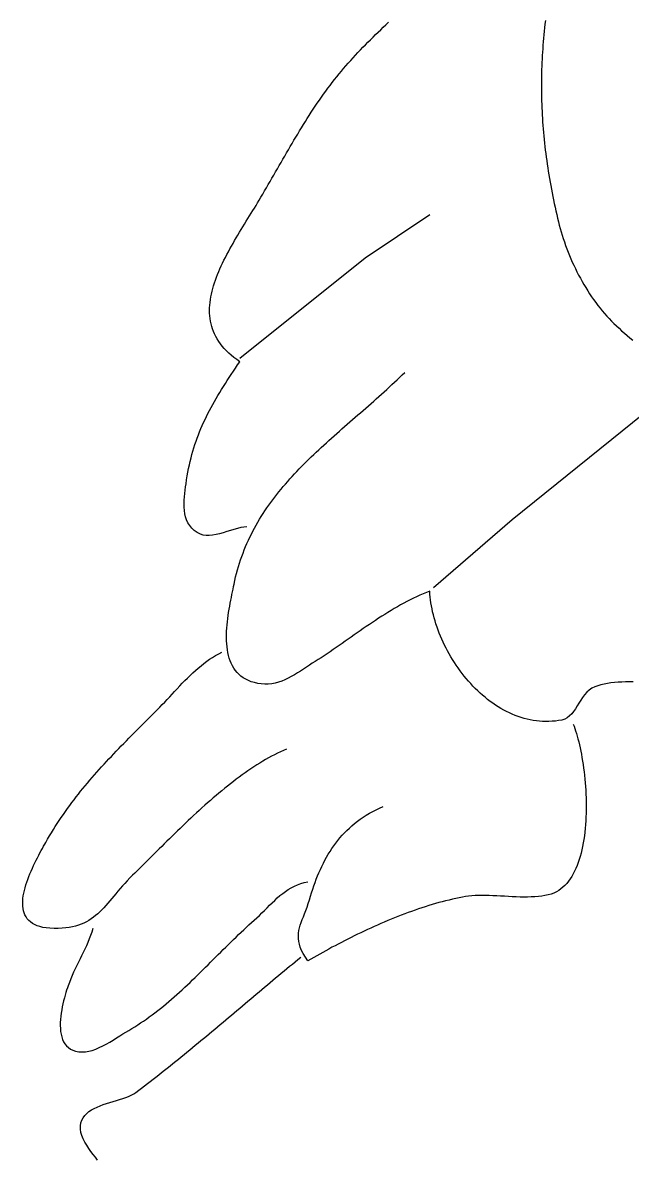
# Model space of a CAD drawing. Header units: millimetres. Extents: x 38 to 1209, y 36 to 1580.
# Drawn here: x 83.4 to 253.5, y 954.7 to 1271.5 of the extents above; entities that cross this region are included whole.
import ezdxf

# ---------------------------------------------------------------- set-up
doc = ezdxf.new("R2010")
doc.units = ezdxf.units.MM
doc.layers.add('0_0_0', color=3, linetype='Continuous')

msp = doc.modelspace()

# ---------------------------------------------------------------- linework, layer by layer
at = {"layer": '0_0_0'}
for points in [[(146, 1131), (145.162, 1130.9158), (144.2706, 1130.7502), (143.3357, 1130.5211), (142.3673, 1130.2462), (141.3754, 1129.9435), (140.37, 1129.6306), (139.3612, 1129.3255), (138.359, 1129.0459), (137.3733, 1128.8097), (136.4142, 1128.6346), (135.4917, 1128.5386), (134.6158, 1128.5394), (133.7965, 1128.6548), (133.0439, 1128.9028), (132.0976, 1129.3971), (131.2836, 1129.9679), (130.5929, 1130.6082), (130.017, 1131.3111), (129.547, 1132.0697), (129.1743, 1132.8771), (128.8902, 1133.7263), (128.6859, 1134.6105), (128.5526, 1135.5227), (128.4818, 1136.4561), (128.4646, 1137.4036), (128.4924, 1138.3585), (128.5563, 1139.3137), (128.6478, 1140.2623), (128.758, 1141.1976), (128.8783, 1142.1124), (129, 1143), (129.1566, 1144.0811), (129.3275, 1145.1421), (129.5125, 1146.1837), (129.7115, 1147.2068), (129.9244, 1148.2123), (130.151, 1149.2009), (130.3914, 1150.1736), (130.6452, 1151.1311), (130.9126, 1152.0744), (131.1932, 1153.0042), (131.4871, 1153.9214), (131.794, 1154.8269), (132.1139, 1155.7214), (132.4467, 1156.6059), (132.7923, 1157.4811), (133.1505, 1158.3479), (133.5212, 1159.2072), (133.9044, 1160.0598), (134.2998, 1160.9065), (134.7075, 1161.7482), (135.1272, 1162.5857), (135.5589, 1163.4198), (136.0024, 1164.2515), (136.4576, 1165.0815), (136.9245, 1165.9107), (137.4029, 1166.74), (137.8927, 1167.5701), (138.3938, 1168.4019), (138.906, 1169.2363), (139.4293, 1170.0741), (139.9635, 1170.9161), (140.5086, 1171.7633), (141.0643, 1172.6163), (141.6307, 1173.4761), (142.2076, 1174.3436), (142.7948, 1175.2194), (143.3923, 1176.1046), (144, 1177), (143.1489, 1177.5911), (142.3494, 1178.193), (141.6002, 1178.8052), (140.9005, 1179.4275), (140.2491, 1180.0595), (139.6451, 1180.7011), (139.0874, 1181.3518), (138.575, 1182.0115), (138.1069, 1182.6797), (137.6821, 1183.3563), (137.2995, 1184.0409), (136.9581, 1184.7332), (136.6568, 1185.4329), (136.3948, 1186.1398), (136.1709, 1186.8535), (135.9841, 1187.5737), (135.8334, 1188.3003), (135.7177, 1189.0327), (135.6362, 1189.7709), (135.5876, 1190.5144), (135.571, 1191.263), (135.5854, 1192.0164), (135.6298, 1192.7743), (135.7031, 1193.5364), (135.8043, 1194.3023), (135.9323, 1195.0719), (136.0863, 1195.8449), (136.265, 1196.6208), (136.4676, 1197.3995), (136.6929, 1198.1806), (136.9401, 1198.9638), (137.2079, 1199.7489), (137.4955, 1200.5355), (137.8018, 1201.3235), (138.1257, 1202.1123), (138.4663, 1202.9019), (138.8225, 1203.6918), (139.1933, 1204.4818), (139.5777, 1205.2716), (139.9746, 1206.0609), (140.383, 1206.8494), (140.802, 1207.6369), (141.2304, 1208.4229), (141.6673, 1209.2072), (142.1117, 1209.9896), (142.5624, 1210.7697), (143.0185, 1211.5473), (143.479, 1212.322), (143.9428, 1213.0936), (144.409, 1213.8617), (144.8764, 1214.6261), (145.3441, 1215.3864), (145.811, 1216.1425), (146.2762, 1216.8939), (146.7386, 1217.6404), (147.1971, 1218.3817), (147.6508, 1219.1175), (148.0986, 1219.8476), (148.5395, 1220.5715), (148.9725, 1221.2891), (149.3966, 1222), (149.9107, 1222.8705), (150.4229, 1223.7433), (150.9336, 1224.6183), (151.443, 1225.4952), (151.9512, 1226.3738), (152.4587, 1227.2538), (152.9656, 1228.1351), (153.4722, 1229.0174), (153.9787, 1229.9004), (154.4854, 1230.784), (154.9926, 1231.6679), (155.5004, 1232.5519), (156.0092, 1233.4358), (156.5193, 1234.3194), (157.0308, 1235.2023), (157.544, 1236.0845), (158.0592, 1236.9656), (158.5766, 1237.8455), (159.0965, 1238.7239), (159.6192, 1239.6006), (160.1448, 1240.4754), (160.6737, 1241.348), (161.2061, 1242.2182), (161.7422, 1243.0858), (162.2824, 1243.9506), (162.8268, 1244.8123), (163.3757, 1245.6708), (163.9294, 1246.5257), (164.4882, 1247.3769), (165.0522, 1248.2242), (165.6217, 1249.0672), (166.197, 1249.9059), (166.7784, 1250.7399), (167.3661, 1251.569), (167.9603, 1252.393), (168.5614, 1253.2118), (169.1695, 1254.025), (169.7849, 1254.8324), (170.4079, 1255.6338), (171.0387, 1256.4291), (171.6775, 1257.2178), (172.3248, 1258), (172.9677, 1258.7609), (173.6177, 1259.5157), (174.2746, 1260.2645), (174.938, 1261.0076), (175.6077, 1261.7453), (176.2834, 1262.4777), (176.9649, 1263.205), (177.6518, 1263.9276), (178.3439, 1264.6457), (179.041, 1265.3594), (179.7426, 1266.069), (180.4487, 1266.7747), (181.1588, 1267.4769), (181.8727, 1268.1756), (182.5902, 1268.8712), (183.3109, 1269.5638), (184.0346, 1270.2537), (184.7611, 1270.9412), (185.4899, 1271.6264)], [(229.2391, 1272.0804), (229.1234, 1271.1005), (229.0141, 1270.1216), (228.9111, 1269.1436), (228.8145, 1268.1665), (228.7243, 1267.1902), (228.6404, 1266.2147), (228.5629, 1265.2398), (228.4917, 1264.2656), (228.427, 1263.292), (228.3686, 1262.3188), (228.3167, 1261.3461), (228.2711, 1260.3738), (228.2319, 1259.4018), (228.1991, 1258.43), (228.1728, 1257.4584), (228.1528, 1256.487), (228.1392, 1255.5156), (228.1321, 1254.5442), (228.1314, 1253.5728), (228.1371, 1252.6013), (228.1492, 1251.6295), (228.1678, 1250.6575), (228.1928, 1249.6853), (228.2242, 1248.7126), (228.2621, 1247.7395), (228.3064, 1246.7659), (228.3572, 1245.7918), (228.4144, 1244.817), (228.4781, 1243.8416), (228.5483, 1242.8654), (228.6249, 1241.8884), (228.708, 1240.9106), (228.7975, 1239.9318), (228.8935, 1238.952), (228.996, 1237.9712), (229.105, 1236.9892), (229.2205, 1236.0061), (229.3425, 1235.0217), (229.4709, 1234.036), (229.6059, 1233.049), (229.7473, 1232.0605), (229.8953, 1231.0706), (230.0498, 1230.0791), (230.2108, 1229.0859), (230.3783, 1228.0911), (230.5523, 1227.0946), (230.7329, 1226.0962), (230.9199, 1225.096), (231.1136, 1224.0939), (231.3137, 1223.0898), (231.5204, 1222.0836), (231.7336, 1221.0753), (231.9534, 1220.0648), (232.1797, 1219.0521), (232.4126, 1218.0371), (232.652, 1217.0197), (232.8981, 1216), (233.1339, 1215.066), (233.3858, 1214.1297), (233.6539, 1213.1917), (233.9377, 1212.2527), (234.2373, 1211.3134), (234.5525, 1210.3744), (234.8831, 1209.4364), (235.2289, 1208.5001), (235.5899, 1207.5663), (235.9658, 1206.6354), (236.3565, 1205.7084), (236.7618, 1204.7857), (237.1817, 1203.8682), (237.6158, 1202.9564), (238.0642, 1202.0511), (238.5266, 1201.153), (239.0029, 1200.2626), (239.4929, 1199.3808), (239.9965, 1198.5082), (240.5136, 1197.6454), (241.0439, 1196.7931), (241.5873, 1195.9521), (242.1437, 1195.123), (242.7129, 1194.3064), (243.2947, 1193.5031), (243.8891, 1192.7138), (244.4958, 1191.9391), (245.1147, 1191.1796), (245.7457, 1190.4362), (246.3885, 1189.7094), (247.0432, 1189), (247.6922, 1188.3273), (248.3676, 1187.6564), (249.0666, 1186.9867), (249.7865, 1186.3177), (250.5247, 1185.6489), (251.2785, 1184.9799), (252.0453, 1184.3102), (252.8224, 1183.6392), (253.6071, 1182.9665)], [(144, 1178), (179, 1206), (197, 1218)], [(253.7368, 1087.7254), (252.6726, 1087.7372), (251.6176, 1087.7302), (250.5749, 1087.7017), (249.5472, 1087.6493), (248.5373, 1087.5703), (247.5483, 1087.4622), (246.5829, 1087.3224), (245.644, 1087.1486), (244.7346, 1086.9379), (243.8574, 1086.688), (243.0154, 1086.3964), (242.183, 1085.996), (241.4405, 1085.4793), (240.7744, 1084.8658), (240.1713, 1084.1753), (239.6177, 1083.4274), (239.1002, 1082.6418), (238.6055, 1081.838), (238.1201, 1081.0359), (237.6305, 1080.255), (237.1235, 1079.5151), (236.5854, 1078.8357), (236.0031, 1078.2365), (235.3629, 1077.7373), (234.6515, 1077.3577), (233.8556, 1077.1173), (232.9463, 1076.9589), (232.0414, 1076.8384), (231.1412, 1076.7553), (230.2459, 1076.7087), (229.3559, 1076.6978), (228.4714, 1076.7221), (227.5928, 1076.7806), (226.7204, 1076.8728), (225.8544, 1076.9978), (224.9953, 1077.1549), (224.1432, 1077.3434), (223.2984, 1077.5625), (222.4613, 1077.8116), (221.6322, 1078.0899), (220.8114, 1078.3966), (219.9992, 1078.731), (219.1958, 1079.0925), (218.4016, 1079.4801), (217.6169, 1079.8933), (216.842, 1080.3313), (216.0771, 1080.7933), (215.3227, 1081.2787), (214.5789, 1081.7866), (213.8461, 1082.3164), (213.1246, 1082.8673), (212.4147, 1083.4385), (211.7166, 1084.0295), (211.0308, 1084.6393), (210.3575, 1085.2673), (209.6969, 1085.9128), (209.0494, 1086.5749), (208.4154, 1087.2531), (207.795, 1087.9465), (207.1886, 1088.6544), (206.5965, 1089.3761), (206.0191, 1090.1108), (205.4565, 1090.8579), (204.9091, 1091.6165), (204.3772, 1092.3859), (203.8612, 1093.1655), (203.3612, 1093.9544), (202.8777, 1094.752), (202.4108, 1095.5575), (201.961, 1096.3702), (201.5284, 1097.1893), (201.1135, 1098.0141), (200.7165, 1098.8439), (200.3377, 1099.6779), (199.9775, 1100.5154), (199.636, 1101.3557), (199.3137, 1102.1981), (199.0107, 1103.0417), (198.7275, 1103.8859), (198.4644, 1104.73), (198.2215, 1105.5731), (197.9993, 1106.4146), (197.7979, 1107.2538), (197.6179, 1108.0898), (197.4593, 1108.922), (197.3226, 1109.7497), (197.208, 1110.572), (197.1158, 1111.3884), (197.0464, 1112.1979), (197, 1113), (196.0717, 1112.6445), (195.149, 1112.2699), (194.2317, 1111.8768), (193.3196, 1111.4662), (192.4126, 1111.0387), (191.5104, 1110.5953), (190.6129, 1110.1368), (189.7198, 1109.6639), (188.8312, 1109.1776), (187.9467, 1108.6786), (187.0661, 1108.1678), (186.1894, 1107.646), (185.3164, 1107.1139), (184.4467, 1106.5725), (183.5804, 1106.0225), (182.7172, 1105.4648), (181.8569, 1104.9002), (180.9994, 1104.3295), (180.1445, 1103.7536), (179.292, 1103.1732), (178.4418, 1102.5892), (177.5936, 1102.0024), (176.7473, 1101.4136), (175.9027, 1100.8237), (175.0596, 1100.2335), (174.218, 1099.6437), (173.3775, 1099.0553), (172.538, 1098.469), (171.6994, 1097.8856), (170.8615, 1097.3061), (170.024, 1096.7312), (169.1869, 1096.1617), (168.3499, 1095.5984), (167.5129, 1095.0422), (166.6757, 1094.4939), (165.8381, 1093.9544), (165, 1093.4244), (164.2092, 1092.9194), (163.408, 1092.3933), (162.5962, 1091.8538), (161.7736, 1091.3084), (160.9399, 1090.7649), (160.095, 1090.2308), (159.2386, 1089.7137), (158.3706, 1089.2214), (157.4907, 1088.7615), (156.5987, 1088.3415), (155.6945, 1087.9692), (154.7778, 1087.6522), (153.8484, 1087.3981), (152.9062, 1087.2145), (151.9508, 1087.1092), (150.9821, 1087.0896), (150, 1087.1636), (149.0006, 1087.3209), (148.0674, 1087.5342), (147.1983, 1087.801), (146.3915, 1088.1192), (145.645, 1088.4866), (144.9568, 1088.901), (144.325, 1089.36), (143.7477, 1089.8615), (143.2229, 1090.4032), (142.7486, 1090.983), (142.323, 1091.5986), (141.9441, 1092.2477), (141.6099, 1092.9281), (141.3185, 1093.6377), (141.068, 1094.3741), (140.8564, 1095.1352), (140.6817, 1095.9187), (140.5421, 1096.7223), (140.4356, 1097.544), (140.3602, 1098.3813), (140.314, 1099.2322), (140.2951, 1100.0943), (140.3015, 1100.9655), (140.3312, 1101.8435), (140.3824, 1102.7261), (140.453, 1103.6111), (140.5412, 1104.4961), (140.645, 1105.3791), (140.7624, 1106.2578), (140.8916, 1107.1299), (141.0305, 1107.9932), (141.1772, 1108.8455), (141.3298, 1109.6845), (141.4864, 1110.5081), (141.6449, 1111.314), (141.8035, 1112.1), (141.9602, 1112.8638), (142.1131, 1113.6032), (142.2602, 1114.316), (142.3996, 1115), (142.6126, 1116.0088), (142.8423, 1117.0052), (143.0883, 1117.9894), (143.3504, 1118.9617), (143.6282, 1119.9222), (143.9216, 1120.8711), (144.2303, 1121.8088), (144.5539, 1122.7353), (144.8923, 1123.6509), (145.2451, 1124.5558), (145.6122, 1125.4502), (145.9932, 1126.3343), (146.3878, 1127.2084), (146.7958, 1128.0727), (147.217, 1128.9273), (147.651, 1129.7725), (148.0977, 1130.6084), (148.5567, 1131.4354), (149.0277, 1132.2536), (149.5105, 1133.0633), (150.0049, 1133.8646), (150.5105, 1134.6577), (151.0272, 1135.4429), (151.5545, 1136.2204), (152.0924, 1136.9904), (152.6404, 1137.753), (153.1984, 1138.5087), (153.7661, 1139.2574), (154.3431, 1139.9995), (154.9293, 1140.7351), (155.5244, 1141.4645), (156.128, 1142.1879), (156.74, 1142.9055), (157.3601, 1143.6175), (157.9879, 1144.3241), (158.6234, 1145.0255), (159.266, 1145.722), (159.9157, 1146.4137), (160.5722, 1147.1009), (161.2351, 1147.7838), (161.9042, 1148.4626), (162.5792, 1149.1375), (163.2599, 1149.8087), (163.946, 1150.4765), (164.6373, 1151.141), (165.3334, 1151.8024), (166.0342, 1152.461), (166.7393, 1153.1171), (167.4484, 1153.7707), (168.1614, 1154.4221), (168.8779, 1155.0715), (169.5977, 1155.7192), (170.3205, 1156.3653), (171.046, 1157.0101), (171.774, 1157.6537), (172.5043, 1158.2964), (173.2364, 1158.9384), (173.9703, 1159.58), (174.7055, 1160.2212), (175.4419, 1160.8624), (176.1792, 1161.5038), (176.9171, 1162.1455), (177.6553, 1162.7877), (178.3936, 1163.4308), (179.1318, 1164.0748), (179.8694, 1164.7201), (180.6064, 1165.3668), (181.3423, 1166.0151), (182.0771, 1166.6653), (182.8102, 1167.3175), (183.5416, 1167.972), (184.271, 1168.629), (184.998, 1169.2887), (185.7225, 1169.9513), (186.4441, 1170.617), (187.1626, 1171.2861), (187.8776, 1171.9587), (188.5891, 1172.6351), (189.2966, 1173.3154), (190, 1174)], [(266, 1170), (220, 1132.8843), (198, 1114)], [(157, 1069), (156.1727, 1068.6404), (155.3454, 1068.2612), (154.5182, 1067.8632), (153.6911, 1067.4466), (152.8643, 1067.0122), (152.0379, 1066.5605), (151.212, 1066.0919), (150.3869, 1065.6071), (149.5625, 1065.1066), (148.7391, 1064.5909), (147.9167, 1064.0605), (147.0956, 1063.5161), (146.2757, 1062.9581), (145.4573, 1062.387), (144.6405, 1061.8036), (143.8254, 1061.2081), (143.0121, 1060.6013), (142.2008, 1059.9837), (141.3915, 1059.3557), (140.5845, 1058.718), (139.7798, 1058.0711), (138.9776, 1057.4155), (138.178, 1056.7517), (137.3811, 1056.0804), (136.5871, 1055.402), (135.7961, 1054.7171), (135.0082, 1054.0262), (134.2235, 1053.33), (133.4422, 1052.6288), (132.6644, 1051.9232), (131.8902, 1051.2139), (131.1198, 1050.5013), (130.3533, 1049.786), (129.5908, 1049.0686), (128.8324, 1048.3494), (128.0783, 1047.6292), (127.3286, 1046.9085), (126.5834, 1046.1877), (125.8429, 1045.4675), (125.1071, 1044.7483), (124.3763, 1044.0308), (123.6505, 1043.3154), (122.9298, 1042.6027), (122.2145, 1041.8933), (121.5046, 1041.1876), (120.8002, 1040.4863), (120.1015, 1039.7899), (119.4087, 1039.0988), (118.7217, 1038.4137), (118.0408, 1037.7351), (117.3662, 1037.0635), (116.6978, 1036.3995), (116.0359, 1035.7437), (115.3806, 1035.0964), (114.7319, 1034.4584), (114.0902, 1033.8302), (113.3341, 1033.0755), (112.6132, 1032.3256), (111.9244, 1031.5818), (111.2641, 1030.8455), (110.6293, 1030.1183), (110.0165, 1029.4014), (109.4224, 1028.6963), (108.8438, 1028.0045), (108.2773, 1027.3273), (107.7196, 1026.6662), (107.1675, 1026.0226), (106.6176, 1025.398), (106.0667, 1024.7937), (105.5113, 1024.2112), (104.9483, 1023.6519), (104.3743, 1023.1172), (103.786, 1022.6086), (103.18, 1022.1274), (102.5532, 1021.6752), (101.9022, 1021.2532), (101.2237, 1020.8631), (100.5144, 1020.506), (99.771, 1020.1836), (98.9901, 1019.8972), (98.1686, 1019.6482), (97.303, 1019.4381), (96.3901, 1019.2683), (95.4265, 1019.1402), (94.409, 1019.0552), (93.3343, 1019.0147), (92.1991, 1019.0203), (91, 1019.0733), (89.9894, 1019.1677), (89.063, 1019.3175), (88.2182, 1019.5204), (87.4522, 1019.7741), (86.7625, 1020.0761), (86.1462, 1020.4242), (85.6008, 1020.8161), (85.1235, 1021.2493), (84.7118, 1021.7216), (84.3629, 1022.2307), (84.0742, 1022.7741), (83.843, 1023.3496), (83.6666, 1023.9548), (83.5424, 1024.5874), (83.4676, 1025.2451), (83.4397, 1025.9255), (83.4559, 1026.6262), (83.5137, 1027.3451), (83.6102, 1028.0796), (83.7429, 1028.8275), (83.909, 1029.5865), (84.106, 1030.3541), (84.3311, 1031.1282), (84.5817, 1031.9063), (84.855, 1032.6861), (85.1485, 1033.4652), (85.4594, 1034.2414), (85.7852, 1035.0123), (86.123, 1035.7756), (86.4703, 1036.5289), (86.8244, 1037.2699), (87.1826, 1037.9963), (87.5422, 1038.7056), (87.9006, 1039.3957), (88.2551, 1040.0642), (88.603, 1040.7086), (88.9417, 1041.3267), (89.2685, 1041.9162), (89.5807, 1042.4748), (89.8757, 1043), (90.391, 1043.9047), (90.9141, 1044.7997), (91.4449, 1045.6853), (91.9832, 1046.5618), (92.5289, 1047.4293), (93.0818, 1048.2881), (93.6418, 1049.1386), (94.2087, 1049.9809), (94.7825, 1050.8154), (95.363, 1051.6422), (95.95, 1052.4617), (96.5434, 1053.2741), (97.1431, 1054.0797), (97.7489, 1054.8787), (98.3606, 1055.6714), (98.9783, 1056.4581), (99.6016, 1057.239), (100.2305, 1058.0143), (100.8649, 1058.7844), (101.5045, 1059.5495), (102.1493, 1060.3098), (102.7991, 1061.0657), (103.4538, 1061.8173), (104.1132, 1062.565), (104.7772, 1063.309), (105.4457, 1064.0496), (106.1185, 1064.7869), (106.7955, 1065.5214), (107.4765, 1066.2532), (108.1614, 1066.9826), (108.8501, 1067.7099), (109.5425, 1068.4353), (110.2383, 1069.1591), (110.9375, 1069.8815), (111.6398, 1070.6028), (112.3453, 1071.3234), (113.0537, 1072.0433), (113.7649, 1072.763), (114.4787, 1073.4826), (115.1951, 1074.2024), (115.9138, 1074.9227), (116.6348, 1075.6437), (117.3579, 1076.3657), (118.0829, 1077.089), (118.8098, 1077.8138), (119.5383, 1078.5404), (120.2684, 1079.269), (121, 1080), (121.6853, 1080.694), (122.3707, 1081.4036), (123.0569, 1082.1263), (123.7447, 1082.8596), (124.4349, 1083.601), (125.1282, 1084.3482), (125.8253, 1085.0987), (126.5271, 1085.8501), (127.2342, 1086.5999), (127.9475, 1087.3457), (128.6677, 1088.0851), (129.3955, 1088.8155), (130.1316, 1089.5347), (130.877, 1090.24), (131.6322, 1090.9292), (132.3981, 1091.5997), (133.1755, 1092.2491), (133.965, 1092.8751), (134.7674, 1093.475), (135.5835, 1094.0465), (136.4141, 1094.5873), (137.2598, 1095.0947), (138.1215, 1095.5664), (139, 1096)], [(237, 1076), (237.2343, 1075.4008), (237.4648, 1074.7632), (237.6911, 1074.0887), (237.9127, 1073.379), (238.1292, 1072.6358), (238.3399, 1071.8607), (238.5445, 1071.0552), (238.7424, 1070.2211), (238.9332, 1069.36), (239.1165, 1068.4735), (239.2916, 1067.5633), (239.4582, 1066.631), (239.6157, 1065.6782), (239.7637, 1064.7066), (239.9017, 1063.7179), (240.0292, 1062.7136), (240.1458, 1061.6954), (240.2509, 1060.6649), (240.3441, 1059.6238), (240.4248, 1058.5737), (240.4927, 1057.5163), (240.5472, 1056.4531), (240.5878, 1055.3859), (240.6142, 1054.3163), (240.6257, 1053.2458), (240.6219, 1052.1762), (240.6023, 1051.1091), (240.5665, 1050.0461), (240.5139, 1048.9889), (240.4441, 1047.9391), (240.3566, 1046.8983), (240.251, 1045.8682), (240.1267, 1044.8503), (239.9832, 1043.8465), (239.8201, 1042.8582), (239.6369, 1041.8872), (239.4331, 1040.935), (239.2083, 1040.0034), (238.9619, 1039.0938), (238.6934, 1038.2081), (238.4025, 1037.3478), (238.0886, 1036.5146), (237.7512, 1035.71), (237.3898, 1034.9358), (237.0041, 1034.1936), (236.5934, 1033.4849), (236.1573, 1032.8116), (235.6953, 1032.1751), (235.207, 1031.5772), (234.6919, 1031.0194), (234.1494, 1030.5034), (233.5791, 1030.0309), (232.9806, 1029.6035), (232.316, 1029.2132), (231.5954, 1028.8782), (230.8226, 1028.5949), (230.0017, 1028.3596), (229.1366, 1028.1687), (228.2314, 1028.0186), (227.2899, 1027.9058), (226.3163, 1027.8266), (225.3144, 1027.7775), (224.2884, 1027.7547), (223.242, 1027.7547), (222.1794, 1027.774), (221.1046, 1027.8088), (220.0214, 1027.8556), (218.934, 1027.9109), (217.8462, 1027.9709), (216.7621, 1028.0321), (215.6857, 1028.0908), (214.6209, 1028.1435), (213.5717, 1028.1866), (212.5421, 1028.2165), (211.5362, 1028.2295), (210.5578, 1028.2221), (209.611, 1028.1906), (208.6998, 1028.1314), (207.8281, 1028.041), (207, 1027.9158), (206.0802, 1027.7451), (205.1561, 1027.5612), (204.2277, 1027.3644), (203.2956, 1027.155), (202.3599, 1026.9333), (201.4209, 1026.6995), (200.479, 1026.4541), (199.5344, 1026.1973), (198.5875, 1025.9293), (197.6385, 1025.6505), (196.6878, 1025.3612), (195.7356, 1025.0617), (194.7822, 1024.7523), (193.828, 1024.4333), (192.8732, 1024.1049), (191.9181, 1023.7676), (190.9631, 1023.4215), (190.0084, 1023.067), (189.0543, 1022.7043), (188.1012, 1022.3339), (187.1492, 1021.9559), (186.1988, 1021.5707), (185.2503, 1021.1786), (184.3038, 1020.7798), (183.3598, 1020.3747), (182.4184, 1019.9636), (181.4801, 1019.5468), (180.5451, 1019.1246), (179.6137, 1018.6972), (178.6862, 1018.2649), (177.763, 1017.8282), (176.8442, 1017.3872), (175.9302, 1016.9423), (175.0213, 1016.4937), (174.1179, 1016.0419), (173.2201, 1015.5869), (172.3283, 1015.1293), (171.4429, 1014.6692), (170.564, 1014.2069), (169.692, 1013.7429), (168.8272, 1013.2773), (167.9699, 1012.8104), (167.1203, 1012.3426), (166.2789, 1011.8742), (165.4458, 1011.4054), (164.6215, 1010.9365), (163.8061, 1010.468), (163, 1010), (162.2959, 1011.0187), (161.7122, 1011.9804), (161.2417, 1012.8918), (160.877, 1013.7592), (160.6106, 1014.5893), (160.4353, 1015.3885), (160.3436, 1016.1635), (160.3282, 1016.9207), (160.3818, 1017.6666), (160.497, 1018.4079), (160.6664, 1019.151), (160.8827, 1019.9025), (161.1384, 1020.6689), (161.4263, 1021.4567), (161.739, 1022.2725), (162.0691, 1023.1229), (162.4093, 1024.0142), (162.7522, 1024.9532), (163.0904, 1025.9462), (163.4166, 1027), (163.71, 1027.9819), (164.0134, 1028.9532), (164.3273, 1029.9137), (164.6526, 1030.863), (164.9897, 1031.8008), (165.3395, 1032.7268), (165.7025, 1033.6406), (166.0795, 1034.542), (166.4712, 1035.4306), (166.8781, 1036.306), (167.301, 1037.1681), (167.7406, 1038.0164), (168.1975, 1038.8507), (168.6725, 1039.6706), (169.1661, 1040.4757), (169.679, 1041.2659), (170.212, 1042.0407), (170.7657, 1042.7999), (171.3408, 1043.543), (171.9379, 1044.2699), (172.5578, 1044.9802), (173.201, 1045.6735), (173.8684, 1046.3496), (174.5605, 1047.0081), (175.278, 1047.6486), (176.0216, 1048.271), (176.792, 1048.8749), (177.5898, 1049.4598), (178.4158, 1050.0257), (179.2705, 1050.572), (180.1548, 1051.0985), (181.0692, 1051.6048), (182.0144, 1052.0908), (182.9911, 1052.5559), (184, 1053)], [(103, 1019), (102.6961, 1018.0135), (102.3599, 1017.0418), (101.9954, 1016.0828), (101.6065, 1015.1349), (101.1971, 1014.1963), (100.7709, 1013.2651), (100.3321, 1012.3396), (99.8844, 1011.4179), (99.4318, 1010.4983), (98.9781, 1009.579), (98.5273, 1008.6581), (98.0832, 1007.7339), (97.6498, 1006.8046), (97.231, 1005.8683), (96.8307, 1004.9233), (96.4527, 1003.9678), (96.101, 1003), (95.9057, 1002.4244), (95.7002, 1001.7929), (95.4887, 1001.1114), (95.2751, 1000.3855), (95.0634, 999.621), (94.8576, 998.8236), (94.6619, 997.9991), (94.4802, 997.1531), (94.3166, 996.2915), (94.1751, 995.4199), (94.0597, 994.5441), (93.9744, 993.6699), (93.9234, 992.8028), (93.9105, 991.9488), (93.9399, 991.1136), (94.0156, 990.3027), (94.1416, 989.5221), (94.322, 988.7775), (94.5607, 988.0745), (94.8618, 987.4189), (95.2293, 986.8165), (95.6673, 986.2729), (96.1798, 985.794), (96.7708, 985.3854), (97.4443, 985.0529), (98.2045, 984.8023), (99.0552, 984.6392), (100.0007, 984.5694), (100.9199, 984.6115), (101.8651, 984.7675), (102.83, 985.0237), (103.8087, 985.3667), (104.7949, 985.7828), (105.7825, 986.2585), (106.7655, 986.7802), (107.7376, 987.3343), (108.6927, 987.9072), (109.6248, 988.4854), (110.5277, 989.0553), (111.3953, 989.6033), (112.2214, 990.1158), (113, 990.5794), (113.846, 991.0771), (114.6839, 991.5886), (115.5138, 992.1134), (116.3361, 992.6509), (117.151, 993.2007), (117.9587, 993.7625), (118.7595, 994.3356), (119.5536, 994.9196), (120.3413, 995.5141), (121.1228, 996.1186), (121.8984, 996.7327), (122.6684, 997.3559), (123.4329, 997.9876), (124.1923, 998.6275), (124.9468, 999.2751), (125.6966, 999.93), (126.442, 1000.5915), (127.1832, 1001.2594), (127.9206, 1001.9332), (128.6543, 1002.6123), (129.3846, 1003.2963), (130.1117, 1003.9847), (130.8359, 1004.6771), (131.5575, 1005.3731), (132.2767, 1006.0721), (132.9937, 1006.7737), (133.7089, 1007.4774), (134.4224, 1008.1828), (135.1345, 1008.8894), (135.8454, 1009.5968), (136.5555, 1010.3044), (137.2649, 1011.0118), (137.9739, 1011.7186), (138.6828, 1012.4242), (139.3918, 1013.1283), (140.1012, 1013.8303), (140.8112, 1014.5299), (141.522, 1015.2264), (142.234, 1015.9196), (142.9473, 1016.6088), (143.6622, 1017.2937), (144.3791, 1017.9737), (145.098, 1018.6485), (145.8193, 1019.3175), (146.5432, 1019.9803), (147.27, 1020.6365), (148, 1021.2855), (148.7387, 1021.9542), (149.4647, 1022.6406), (150.181, 1023.3395), (150.8911, 1024.0456), (151.5981, 1024.7539), (152.3053, 1025.4591), (153.0159, 1026.1562), (153.7333, 1026.8398), (154.4606, 1027.5049), (155.2012, 1028.1464), (155.9583, 1028.7589), (156.7352, 1029.3374), (157.535, 1029.8767), (158.3611, 1030.3717), (159.2168, 1030.8171), (160.1053, 1031.2077), (161.0298, 1031.5386), (161.9936, 1031.8044), (163, 1032)], [(104.3342, 954.4355), (103.7289, 955.2063), (103.1056, 956.0074), (102.4815, 956.835), (101.8741, 957.6855), (101.3007, 958.5549), (100.7786, 959.4396), (100.3252, 960.3357), (99.9578, 961.2396), (99.6938, 962.1474), (99.5506, 963.0554), (99.5455, 963.9598), (99.6757, 964.7981), (99.9244, 965.5596), (100.2818, 966.2499), (100.7385, 966.8747), (101.2848, 967.4395), (101.9111, 967.95), (102.6079, 968.4118), (103.3656, 968.8304), (104.1745, 969.2115), (105.0252, 969.5607), (105.9081, 969.8836), (106.8135, 970.1859), (107.7318, 970.473), (108.6536, 970.7507), (109.5692, 971.0245), (110.469, 971.3001), (111.3434, 971.5831), (112.1829, 971.879), (112.9779, 972.1936), (113.7188, 972.5323), (114.396, 972.9008), (115, 973.3048), (115.8034, 973.9098), (116.6052, 974.5174), (117.4053, 975.1274), (118.2039, 975.7397), (119.0009, 976.3543), (119.7964, 976.9711), (120.5905, 977.5901), (121.3832, 978.2111), (122.1746, 978.8341), (122.9646, 979.459), (123.7534, 980.0858), (124.5409, 980.7144), (125.3273, 981.3447), (126.1125, 981.9767), (126.8967, 982.6102), (127.6798, 983.2452), (128.4619, 983.8817), (129.243, 984.5196), (130.0233, 985.1587), (130.8026, 985.7991), (131.5812, 986.4407), (132.359, 987.0834), (133.136, 987.727), (133.9124, 988.3717), (134.6881, 989.0172), (135.4633, 989.6636), (136.2378, 990.3107), (137.0119, 990.9585), (137.7855, 991.6069), (138.5587, 992.2558), (139.3315, 992.9052), (140.104, 993.5551), (140.8762, 994.2052), (141.6482, 994.8556), (142.4199, 995.5062), (143.1915, 996.157), (143.9631, 996.8078), (144.7345, 997.4586), (145.5059, 998.1093), (146.2774, 998.7599), (147.0489, 999.4102), (147.8206, 1000.0602), (148.5924, 1000.7099), (149.3644, 1001.3592), (150.1367, 1002.008), (150.9093, 1002.6562), (151.6822, 1003.3038), (152.4555, 1003.9506), (153.2292, 1004.5967), (154.0034, 1005.242), (154.7781, 1005.8863), (155.5534, 1006.5297), (156.3293, 1007.172), (157.1059, 1007.8132), (157.8831, 1008.4532), (158.6611, 1009.0919), (159.4399, 1009.7294), (160.2195, 1010.3654), (161, 1011)]]:
    msp.add_lwpolyline(points, dxfattribs=at)

doc.saveas('drawing.dxf')
